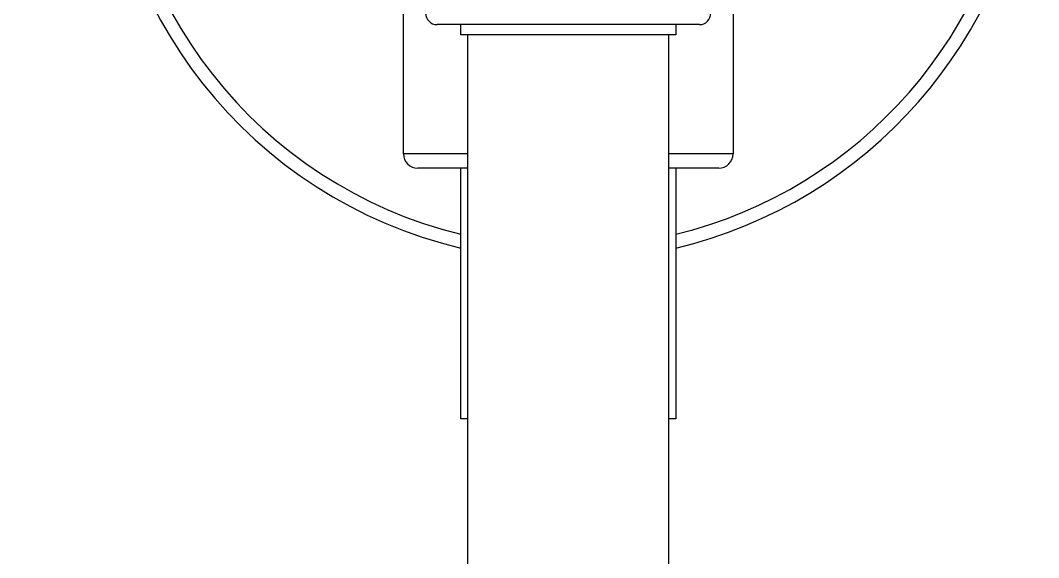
# Model space of a CAD drawing. Header units: centimetres. Extents: x -1797 to 2001, y -8788 to 1856.
# Drawn here: x -889.12 to -882.02, y -5481.78 to -5478.03 of the extents above; entities that cross this region are included whole.
import ezdxf

# ---------------------------------------------------------------- set-up
doc = ezdxf.new("R2010")
doc.units = ezdxf.units.CM
doc.header["$LTSCALE"] = 100
doc.header["$MEASUREMENT"] = 0
doc.linetypes.add('HIDDEN', pattern=[0.375, 0.25, -0.125])
doc.layers.add('HIDDEN -03', color=8, linetype='HIDDEN')
doc.layers.add('ID_Furniture-Fixed_01', color=141, linetype='Continuous')
doc.styles.add('ISO', font='isocp2.shx', dxfattribs={"width": 0.8})
doc.dimstyles.new('DIM DET', dxfattribs={"dimtxt": 0.05, "dimasz": 0.025, "dimexe": 0.025, "dimexo": 0.025, "dimgap": 0.025, "dimtad": 1, "dimzin": 0, "dimdsep": 46, "dimtxsty": 'ISO', "dimblk": 'ARCHTICK', "dimcen": 0.1, "dimdle": 0.025, "dimclrd": 15, "dimclre": 15, "dimclrt": 2, "dimadec": 0, "dimazin": 0, "dimtfac": 1, "dimtmove": 2, "dimatfit": 0, "dimldrblk": 'ARCHTICK', "dimfxl": 0.17, "dimtzin": 1, "dimarcsym": 0})

# ---------------------------------------------------------------- blocks, each defined once
blk = doc.blocks.new('_ARCHTICK')
at = {"color": 0, "linetype": 'ByBlock', "const_width": 0.15}
blk.add_lwpolyline([(-0.5, -0.5), (0.5, 0.5)], dxfattribs=at)

msp = doc.modelspace()

# ---------------------------------------------------------------- linework, layer by layer
at = {"layer": 'ID_Furniture-Fixed_01'}
for p, q in [((-886.4489, -5478.9607), (-886.4489, -5477.9102)), ((-884.1489, -5477.9102), (-884.1489, -5478.9607)), ((-884.3839, -5478.0586), (-886.2139, -5478.0586)), ((-886.0489, -5478.1286), (-886.0489, -5478.0586)), ((-884.5489, -5478.0586), (-884.5489, -5478.1286)), ((-884.5489, -5478.1286), (-886.0489, -5478.1286)), ((-885.9989, -5483.9786), (-885.9989, -5478.1286)), ((-884.5989, -5478.1286), (-884.5989, -5483.9786)), ((-885.9989, -5478.9607), (-886.4489, -5478.9607)), ((-884.1489, -5478.9607), (-884.5989, -5478.9607)), ((-885.9989, -5479.0607), (-886.3489, -5479.0607)), ((-886.0489, -5480.8107), (-886.0489, -5479.0607)), ((-884.2489, -5479.0607), (-884.5989, -5479.0607)), ((-884.5489, -5479.0607), (-884.5489, -5480.8107)), ((-885.9989, -5480.8107), (-886.0489, -5480.8107)), ((-884.5489, -5480.8107), (-884.5989, -5480.8107))]:
    msp.add_line(p, q, dxfattribs=at)
for centre, radius, start, end in [((-885.2989, -5476.4557), 3.25, 283.34236, 65.08618), ((-885.2989, -5476.4557), 3.157, 283.74296, 64.30302), ((-885.2989, -5476.4557), 3.25, 180, 256.65764), ((-885.2989, -5476.4557), 3.157, 180, 256.25704), ((-886.2139, -5477.9786), 0.08, 180, 270), ((-884.3839, -5477.9786), 0.08, 270, 0), ((-886.3489, -5478.9607), 0.1, 180, 270), ((-884.2489, -5478.9607), 0.1, 270, 0)]:
    msp.add_arc(centre, radius, start, end, dxfattribs=at)

# ---------------------------------------------------------------- leaders
at = {"layer": 'HIDDEN -03'}
msp.add_leader([(-819.4843, -5481.3156, 0.0001), (-1004.8404, -5367.876, 0.0001), (-1098.6006, -5367.876, 0.0001)], dimstyle='DIM DET', override={"dimasz": 0.04, "dimtad": 0, "dimclrd": 251, "dimldrblk": 'Dot', "dimfxl": 0.1}, dxfattribs=at)

doc.saveas('drawing.dxf')
